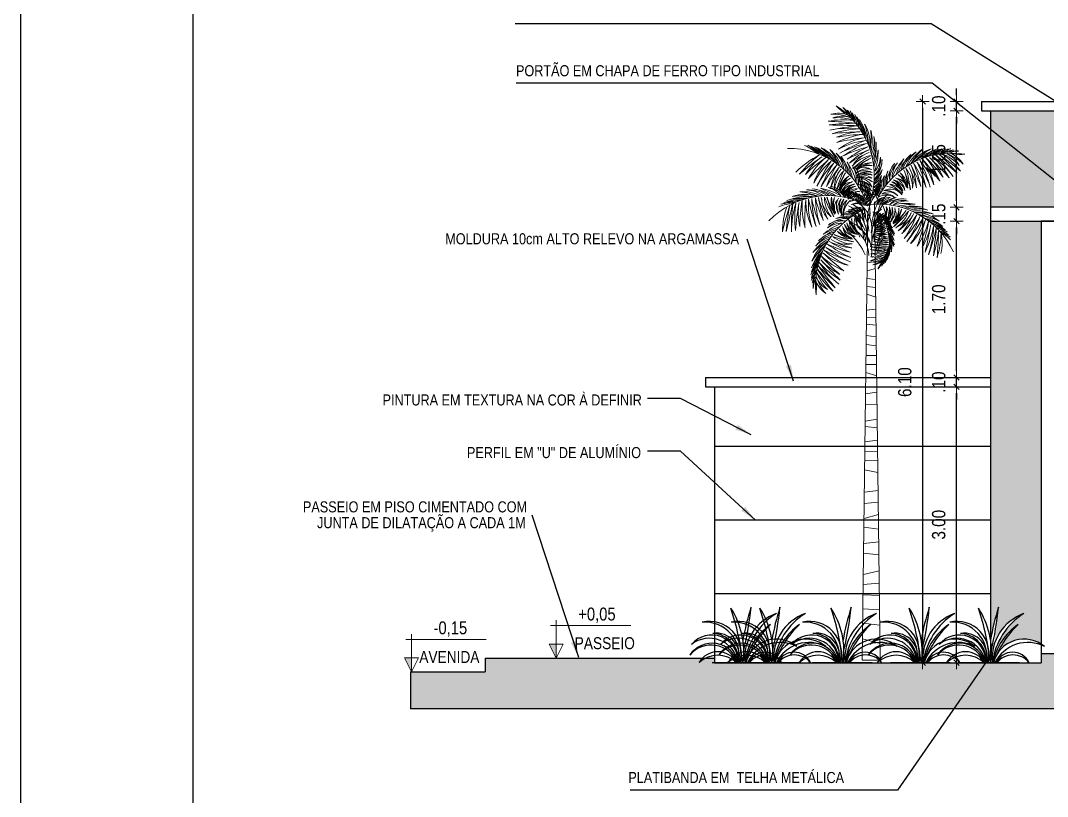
# Model space of a CAD drawing. Header units: millimetres. Extents: x 1170 to 1315, y 90 to 135.
# Drawn here: x 1170.2 to 1181.36, y 118.17 to 126.61 of the extents above; entities that cross this region are included whole.
import ezdxf
from ezdxf.enums import TextEntityAlignment as Align

# ---------------------------------------------------------------- set-up
doc = ezdxf.new("R2010")
doc.units = ezdxf.units.MM
doc.header["$LTSCALE"] = 20
doc.header["$MEASUREMENT"] = 0
doc.layers.get('0').update_dxf_attribs({"linetype": 'CONTINUOUS'})
doc.layers.get('DEFPOINTS').update_dxf_attribs({"linetype": 'CONTINUOUS'})
for name, color, linetype, lineweight in [('AMBIENTACIÓN', 3, 'CONTINUOUS', 0), ('E-Cta-W', 7, 'CONTINUOUS', 20), ('E-Pen-C', 4, 'CONTINUOUS', 15), ('E-Pen-G', 3, 'CONTINUOUS', 30), ('E-Txt-W', 7, 'CONTINUOUS', 20)]:
    doc.layers.add(name, color=color, linetype=linetype, lineweight=lineweight)
for name, color, linetype in [('COTA', 7, 'CONTINUOUS'), ('COTAS', 3, 'CONTINUOUS'), ('E-txt-g', 3, 'CONTINUOUS'), ('PLANTAS', 136, 'CONTINUOUS')]:
    doc.layers.add(name, color=color, linetype=linetype)
doc.styles.add('F2', font='ARIALN.TTF')
doc.styles.add('REG60', font='romans.shx', dxfattribs={"width": 0.8, "height": 0.15})
doc.styles.add('REG80', font='romans.shx', dxfattribs={"width": 0.8, "height": 0.2})
doc.dimstyles.new('DIMENSION-1', dxfattribs={"dimtxt": 0.145, "dimasz": 0.07, "dimexe": 1, "dimexo": 0, "dimgap": 0.12, "dimtad": 1, "dimzin": 7, "dimdsep": 46, "dimtxsty": 'F2', "dimblk1": 'TRACO', "dimblk2": 'TRACO', "dimsah": 1, "dimcen": 1, "dimse1": 1, "dimse2": 1, "dimclrd": 4, "dimclre": 256, "dimclrt": 4, "dimadec": 8, "dimazin": 0, "dimtfac": 1, "dimtix": 1, "dimtmove": 2, "dimatfit": 3, "dimldrblk": 'TRACO', "dimfxl": 1, "dimtolj": 1, "dimtzin": 0, "dimarcsym": 0})
doc.dimstyles.get("Standard").update_dxf_attribs({"dimtxt": 0.18, "dimasz": 0.18, "dimexe": 0.18, "dimexo": 0.0625, "dimgap": 0.09, "dimtad": 0, "dimtih": 1, "dimtoh": 1, "dimdec": 4, "dimzin": 0, "dimdsep": 46, "dimtxsty": 'Standard', "dimcen": 0.09, "dimadec": 0, "dimazin": 0, "dimtfac": 1, "dimtdec": 4, "dimtofl": 0, "dimtmove": 0, "dimatfit": 3, "dimfxl": 1, "dimtolj": 1, "dimtzin": 0, "dimarcsym": 0})

# ---------------------------------------------------------------- blocks, each defined once
blk = doc.blocks.new('PLANT3L')
at = {"layer": 'PLANTAS', "color": 8}
blk.add_line((0.335, 0.002), (-0.314, 0.002), dxfattribs=at)
for centre, radius, start, end in [((-0.844, 0.119), 0.873, 352.2755, 33.0522), ((-2.789, -0.304), 2.824, 6.2078, 18.5584), ((2.421, -0.155), 2.435, 161.8415, 170.5179), ((-3.676, 1), 3.804, 346.8713, 354.0253), ((-0.344, 0.108), 0.343, 341.8974, 103.3195), ((0.555, 0.048), 0.518, 109.7641, 185.1275), ((0.767, -0.085), 0.731, 121.6539, 173.2153), ((-0.394, 0.068), 0.375, 349.8247, 94.1396), ((0.696, -0.129), 0.663, 124.5088, 168.6962), ((1.031, -0.33), 1.033, 133.5399, 161.2512), ((-0.32, 0.016), 0.287, 357.1633, 139.9251), ((-0.346, -0.052), 0.319, 9.7129, 127.5025), ((-0.323, 0.026), 0.295, 356.0104, 87.1327), ((-0.267, 0.076), 0.247, 342.7807, 98.9544), ((0.384, -0.085), 0.344, 49.7127, 165.4673), ((-0.315, -0.081), 0.294, 16.3782, 145.4428), ((-0.326, -0.111), 0.304, 21.6985, 139.7769), ((-0.253, -0.114), 0.235, 29.3177, 150.4844), ((2.421, -0.155), 2.435, 173.4597, 176.3258), ((0.425, -0.178), 0.4, 62.9698, 153.252), ((0.261, -0.08), 0.196, 25.7178, 155.4156), ((-0.254, -0.215), 0.298, 46.662, 133.1395), ((-3.676, 1), 3.804, 344.7781, 345.723), ((0.264, -0.138), 0.224, 39.4292, 141.7202)]:
    blk.add_arc(centre, radius, start, end, dxfattribs=at)
blk = doc.blocks.new('Ind-Nivel-CT2')
at = {"color": 4}
for p, q in [((-0.088, 0.505), (1.16, 0.505)), ((0, 0.587), (0, 0)), ((-0.109, 0.218), (0, 0)), ((-0.109, 0.218), (0.109, 0.218)), ((0, 0), (0.109, 0.218))]:
    blk.add_line(p, q, dxfattribs=at)
blk.add_solid([(-0.109, 0.218), (0, 0.218), (0, 0)], dxfattribs=at)
at = {"color": 4, "style": 'F2'}
blk.add_attdef('NIVEL1', (0.162, 0.601), '', height=0.2, dxfattribs=at)
blk = doc.blocks.new('TXT-AMB75')
at = {"layer": 'E-txt-g', "style": 'REG80', "width": 0.8, "flags": 8}
blk.add_attdef('TXT', text='', height=0.2, dxfattribs=at).set_placement((0.005, 0.296), align=Align.CENTER)
at = {"layer": 'E-Txt-W', "style": 'REG60', "width": 0.8, "flags": 8}
blk.add_attdef('TXT', text='', height=0.15, dxfattribs=at).set_placement((0.005, 0.027), align=Align.CENTER)
blk = doc.blocks.new('TRACO')
at = {"layer": 'E-Pen-C'}
for p, q in [((-1, 0), (1, 0)), ((0, 1), (0, -1))]:
    blk.add_line(p, q, dxfattribs=at)
at = {"layer": 'E-Pen-G'}
blk.add_line((-0.42, -0.42), (0.42, 0.42), dxfattribs=at)
blk = doc.blocks.new('*D448')
at = {"layer": 'COTA', "color": 4, "linetype": 'Continuous', "lineweight": -2}
blk.add_line((1180.372, 119.696), (1180.372, 122.556), dxfattribs=at)
at = {"layer": 'DEFPOINTS', "color": 0, "linetype": 'Continuous'}
for p in [(1180.372, 122.626), (1180.742, 122.626), (1181.292, 119.626)]:
    blk.add_point(p, dxfattribs=at)
at = {"layer": 'COTA', "color": 4, "linetype": 'Continuous', "lineweight": -2, "xscale": 0.07, "yscale": 0.07, "zscale": 0.07}
for p, rotation in [((1180.372, 122.626), 90), ((1180.372, 119.626), 270)]:
    blk.add_blockref('TRACO', p, dxfattribs=dict(at, rotation=rotation))
at = {"layer": 'COTA', "color": 4, "linetype": 'Continuous', "insert": (1180.178, 121.126), "char_height": 0.145, "attachment_point": 5, "rotation": 90, "style": 'F2'}
blk.add_mtext('\\A1;3.00', dxfattribs=at)
blk = doc.blocks.new('*D449')
at = {"layer": 'COTA', "color": 4, "linetype": 'Continuous', "lineweight": -2}
for p, q in [((1180.372, 122.796), (1180.372, 122.866)), ((1180.372, 122.626), (1180.372, 122.726)), ((1180.372, 122.556), (1180.372, 122.486))]:
    blk.add_line(p, q, dxfattribs=at)
at = {"layer": 'DEFPOINTS', "color": 0, "linetype": 'Continuous'}
for p in [(1180.372, 122.726), (1180.742, 122.726), (1180.742, 122.626)]:
    blk.add_point(p, dxfattribs=at)
at = {"layer": 'COTA', "color": 4, "linetype": 'Continuous', "lineweight": -2, "xscale": 0.07, "yscale": 0.07, "zscale": 0.07}
for p, rotation in [((1180.372, 122.726), 270), ((1180.372, 122.626), 90)]:
    blk.add_blockref('TRACO', p, dxfattribs=dict(at, rotation=rotation))
at = {"layer": 'COTA', "color": 4, "linetype": 'Continuous', "insert": (1180.178, 122.676), "char_height": 0.145, "attachment_point": 5, "rotation": 90, "style": 'F2'}
blk.add_mtext('\\A1;.10', dxfattribs=at)
blk = doc.blocks.new('*D450')
at = {"layer": 'COTA', "color": 4, "linetype": 'Continuous', "lineweight": -2}
blk.add_line((1180.372, 122.796), (1180.372, 124.356), dxfattribs=at)
at = {"layer": 'DEFPOINTS', "color": 0, "linetype": 'Continuous'}
for p in [(1180.372, 124.426), (1180.742, 124.426), (1180.742, 122.726)]:
    blk.add_point(p, dxfattribs=at)
at = {"layer": 'COTA', "color": 4, "linetype": 'Continuous', "lineweight": -2, "xscale": 0.07, "yscale": 0.07, "zscale": 0.07}
for p, rotation in [((1180.372, 124.426), 90), ((1180.372, 122.726), 270)]:
    blk.add_blockref('TRACO', p, dxfattribs=dict(at, rotation=rotation))
at = {"layer": 'COTA', "color": 4, "linetype": 'Continuous', "insert": (1180.178, 123.576), "char_height": 0.145, "attachment_point": 5, "rotation": 90, "style": 'F2'}
blk.add_mtext('\\A1;1.70', dxfattribs=at)
blk = doc.blocks.new('*D451')
at = {"layer": 'COTA', "color": 4, "linetype": 'Continuous', "lineweight": -2}
for p, q in [((1180.372, 124.646), (1180.372, 124.716)), ((1180.372, 124.426), (1180.372, 124.576)), ((1180.372, 124.356), (1180.372, 124.286))]:
    blk.add_line(p, q, dxfattribs=at)
at = {"layer": 'DEFPOINTS', "color": 0, "linetype": 'Continuous'}
for p in [(1180.372, 124.576), (1180.742, 124.576), (1180.742, 124.426)]:
    blk.add_point(p, dxfattribs=at)
at = {"layer": 'COTA', "color": 4, "linetype": 'Continuous', "lineweight": -2, "xscale": 0.07, "yscale": 0.07, "zscale": 0.07}
for p, rotation in [((1180.372, 124.576), 270), ((1180.372, 124.426), 90)]:
    blk.add_blockref('TRACO', p, dxfattribs=dict(at, rotation=rotation))
at = {"layer": 'COTA', "color": 4, "linetype": 'Continuous', "insert": (1180.178, 124.501), "char_height": 0.145, "attachment_point": 5, "rotation": 90, "style": 'F2'}
blk.add_mtext('\\A1;.15', dxfattribs=at)
blk = doc.blocks.new('*D452')
at = {"layer": 'COTA', "color": 4, "linetype": 'Continuous', "lineweight": -2}
blk.add_line((1180.003, 125.656), (1180.003, 119.696), dxfattribs=at)
at = {"layer": 'DEFPOINTS', "color": 0, "linetype": 'Continuous'}
for p in [(1180.742, 125.726), (1180.003, 119.626), (1180.642, 119.626)]:
    blk.add_point(p, dxfattribs=at)
at = {"layer": 'COTA', "color": 4, "linetype": 'Continuous', "lineweight": -2, "xscale": 0.07, "yscale": 0.07, "zscale": 0.07}
for p, rotation in [((1180.003, 125.726), 90), ((1180.003, 119.626), 270)]:
    blk.add_blockref('TRACO', p, dxfattribs=dict(at, rotation=rotation))
at = {"layer": 'COTA', "color": 4, "linetype": 'Continuous', "insert": (1179.809, 122.676), "char_height": 0.145, "attachment_point": 5, "rotation": 90, "style": 'F2'}
blk.add_mtext('\\A1;6.10', dxfattribs=at)
blk = doc.blocks.new('A$C43176C9C')
at = {"layer": 'AMBIENTACIÓN', "color": 8, "lineweight": 13}
for p, q in [((1.37, 5.349), (1.437, 0)), ((1.291, 5.234), (1.227, 0)), ((1.282, 4.543), (1.38, 4.57)), ((1.379, 4.654), (1.283, 4.637)), ((1.382, 4.443), (1.281, 4.454)), ((1.28, 4.361), (1.383, 4.348)), ((1.384, 4.236), (1.279, 4.273)), ((1.277, 4.086), (1.386, 4.097)), ((1.387, 3.998), (1.276, 3.997)), ((1.275, 3.922), (1.388, 3.909)), ((1.39, 3.775), (1.273, 3.789)), ((1.272, 3.684), (1.391, 3.668)), ((1.393, 3.555), (1.27, 3.556)), ((1.396, 3.318), (1.268, 3.359)), ((1.269, 3.45), (1.394, 3.449)), ((1.265, 3.107), (1.398, 3.129)), ((1.4, 2.979), (1.263, 2.984)), ((1.261, 2.789), (1.402, 2.811)), ((1.403, 2.712), (1.26, 2.728)), ((1.258, 2.55), (1.405, 2.569)), ((1.407, 2.433), (1.256, 2.436)), ((1.255, 2.335), (1.408, 2.328)), ((1.41, 2.189), (1.254, 2.222)), ((1.251, 1.962), (1.412, 1.981)), ((1.414, 1.845), (1.249, 1.827)), ((1.247, 1.654), (1.416, 1.701)), ((1.418, 1.531), (1.246, 1.552)), ((1.243, 1.363), (1.42, 1.38)), ((1.421, 1.228), (1.242, 1.251)), ((1.239, 0.999), (1.424, 1.042)), ((1.425, 0.9), (1.237, 0.883)), ((1.236, 0.764), (1.427, 0.754)), ((1.429, 0.589), (1.234, 0.599)), ((1.232, 0.433), (1.432, 0.408)), ((1.434, 0.194), (1.23, 0.251)), ((1.437, 0), (1.227, 0))]:
    blk.add_line(p, q, dxfattribs=at)
for centre, radius, start, end in [((1.464, 6.993), 0.754, 223.8926, 234.6187), ((0.401, 5.657), 0.965, 344.3485, 57.401), ((0.946, 6.063), 0.32, 68.7509, 105.5975), ((0.889, 5.875), 0.497, 67.1452, 93.3589), ((0.8, 6.245), 0.286, 23.828, 45.4644), ((0.784, 6.174), 0.35, 29.1721, 51.7193), ((0.726, 6.16), 0.418, 19.9016, 38.3634), ((-2.614, 4.632), 4.08, 24.8204, 25.9784), ((0.501, 6.108), 0.658, 15.4287, 27.1786), ((0.588, 6.197), 0.542, 11.186, 23.0058), ((0.915, 6.269), 0.225, 2.2928, 31.8949), ((0.689, 6.108), 0.502, 13.5197, 33.8227), ((0.02, 5.781), 1.264, 17.3406, 27.6914), ((0.465, 6.051), 0.745, 12.2291, 25.2203), ((1.002, 5.309), 0.996, 83.0427, 100.1207), ((0.604, 0.772), 5.522, 84.3322, 87.68), ((1.199, 3.258), 3.009, 90.9532, 96.8313), ((4.147, 134.671), 128.468, 268.52536, 268.67284), ((1.421, 3.53), 2.717, 95.243, 102.1859), ((0.988, 6.066), 0.282, 70.6485, 112.1656), ((0.94, 5.813), 0.518, 69.2803, 96.4176), ((-0.181, 5.727), 1.477, 16.3038, 24.4974), ((0.613, 5.985), 0.654, 10.6962, 32.8294), ((0.59, 5.936), 0.711, 6.3274, 31.7493), ((0.662, 6.023), 0.606, 6.2159, 28.2898), ((0.873, 6.029), 0.444, 352.5913, 30.8619), ((0.478, 5.979), 0.824, 1.6525, 19.6885), ((1.071, 4.996), 1.211, 84.481, 100.6231), ((1.27, 4.877), 1.327, 93.5669, 107.3804), ((1.275, 2.714), 3.453, 91.2238, 96.6727), ((1.238, 5.393), 0.774, 92.751, 113.6786), ((1.303, 4.099), 2.038, 91.9192, 100.6105), ((1.35, 5.22), 0.922, 97.1648, 117.041), ((1.201, 6.166), 0, 359.8956, 2.552), ((0.345, 6.111), 0.984, 351.1837, 4.1926), ((0.815, 6.05), 0.528, 346.294, 14.6233), ((0.362, 5.542), 0.502, 47.1919, 67.4949), ((0.207, 5.37), 0.745, 45.9013, 58.8925), ((-0.014, 4.899), 1.264, 51.0128, 61.3636), ((-0.151, 4.742), 1.477, 49.976, 58.1696), ((0.367, 5.397), 0.654, 44.3684, 66.5016), ((0.386, 5.456), 0.606, 39.8881, 61.962), ((0.375, 5.344), 0.711, 39.9995, 65.4215), ((1.64, 2.839), 3.281, 96.854, 102.4906), ((1.372, 5.419), 0.688, 100.3283, 127.8313), ((1.354, 5.256), 0.813, 96.4669, 119.7402), ((1.963, 4.295), 1.903, 111.618, 121.6617), ((1.526, 4.863), 1.193, 102.1121, 118.0902), ((1.988, 4.392), 1.788, 113.9081, 123.6257), ((1.248, 6.096), 0, 2.552, 11.1559), ((0.996, 6.053), 0.37, 335.9886, 8.6762), ((0.986, 6.012), 0.388, 337.2295, 14.5391), ((0.968, 6.018), 0.422, 334.5988, 3.8721), ((0.659, 6.006), 0.731, 342.6945, 3.1158), ((0.372, 5.007), 0.965, 18.0207, 91.0732), ((1.297, 4.828), 1.211, 118.1532, 134.2953), ((1.528, 4.839), 1.327, 127.2391, 141.0526), ((2.731, 3.042), 3.453, 124.896, 130.3449), ((1.215, 5.252), 0.774, 126.4232, 147.3508), ((0.257, 5.317), 0.824, 35.3247, 53.3607), ((0.558, 5.578), 0.444, 26.2635, 64.5341), ((0.756, 5.874), 0, 33.5678, 36.2242), ((0.073, 5.354), 0.984, 24.8559, 37.8648), ((0.499, 5.563), 0.528, 19.9662, 48.2955), ((0.648, 5.667), 0.37, 9.6608, 42.3484), ((0.663, 5.626), 0.388, 10.9017, 48.2113), ((0.644, 5.621), 0.422, 8.271, 37.5443), ((0.393, 5.44), 0.731, 16.3667, 36.788), ((1.599, 4.708), 1.318, 103.4202, 117.1508), ((1.845, 4.779), 1.331, 114.5001, 126.6208), ((2.272, 3.334), 2.794, 110.2895, 115.9013), ((1.593, 5.288), 0.727, 113.5344, 135.19), ((1.59, 5.112), 0.858, 109.1622, 126.6877), ((1.405, 5.599), 0.338, 106.5837, 150.4047), ((1.383, 5.537), 0.356, 99.9272, 139.9604), ((1.942, 4.826), 1.229, 120.2854, 132.1285), ((0.043, 6.202), 1.392, 341.2746, 349.742), ((0.663, 5.945), 0.749, 341.3674, 0.733), ((2.267, 4.952), 0.965, 80.6565, 153.709), ((2.308, 5.384), 0.731, 134.9417, 155.363), ((2.086, 5.599), 0.422, 134.1854, 163.4587), ((2.068, 5.607), 0.388, 123.5184, 160.828), ((2.089, 5.645), 0.37, 129.3813, 162.0689), ((2.221, 5.521), 0.528, 123.4342, 151.7635), ((2.612, 5.252), 0.984, 133.8649, 146.8738), ((2.164, 5.544), 0.444, 107.1956, 145.4662), ((2.425, 5.243), 0.824, 118.369, 136.405), ((2.312, 5.286), 0.711, 106.3082, 131.7301), ((2.317, 5.399), 0.606, 109.7677, 131.8416), ((2.328, 5.337), 0.654, 105.2281, 127.3613), ((2.746, 4.615), 1.477, 113.5601, 121.7537), ((2.633, 4.79), 1.264, 110.3661, 120.7169), ((1.099, 4.953), 1.327, 30.6771, 44.4906), ((1.326, 4.908), 1.211, 37.4344, 53.5765), ((2.482, 5.288), 0.745, 112.8372, 125.8284), ((2.354, 5.48), 0.502, 104.2348, 124.5378), ((0.086, 4.052), 2.717, 35.8716, 42.8145), ((85.711, 103.419), 128.468, 229.38465, 229.53214), ((0.07, 3.702), 3.009, 41.2262, 47.1043), ((-1.149, 1.454), 5.522, 50.3775, 53.7253), ((2.293, 5.751), 0.225, 106.1626, 135.7647), ((2.494, 5.354), 0.658, 110.8789, 122.6288), ((1.97, 5.428), 0.518, 41.6399, 68.7772), ((1.586, 5.095), 0.996, 37.9368, 55.0148), ((2.489, 5.479), 0.542, 115.0517, 126.8715), ((2.361, 5.543), 0.418, 99.6941, 118.1559), ((2.05, 5.44), 0.497, 44.6986, 70.9123), ((2.104, 5.649), 0.282, 25.8919, 67.409), ((3.824, 2.175), 4.08, 112.0791, 113.2371), ((2.328, 5.593), 0.35, 86.3382, 108.8854), ((2.363, 5.656), 0.286, 92.5931, 114.2295), ((2.133, 5.618), 0.32, 32.46, 69.3066), ((2.369, 6.656), 0.754, 263.4387, 274.1649), ((1.987, 4.21), 2.038, 125.5914, 134.2827), ((1.404, 5.169), 0.922, 130.837, 150.7132), ((2.966, 3.348), 3.281, 130.5262, 136.1628), ((1.312, 5.347), 0.688, 134.0005, 161.5035), ((1.387, 5.201), 0.813, 130.1391, 153.4124), ((2.427, 4.74), 1.903, 145.2902, 155.3339), ((1.749, 4.969), 1.193, 135.7843, 151.7624), ((2.395, 4.833), 1.788, 147.5802, 157.2979), ((1.896, 4.881), 1.318, 137.0924, 150.823), ((2.061, 5.077), 1.331, 148.1723, 160.293), ((3.217, 4.111), 2.794, 143.9617, 149.5734), ((0.834, 5.842), 0, 36.2242, 44.8281), ((1.569, 5.36), 0.727, 147.2066, 168.8622), ((-0.228, 5.262), 1.392, 14.9468, 23.4142), ((0.431, 5.392), 0.749, 15.0396, 34.4052), ((2.06, 4.357), 1.671, 116.0076, 124.339), ((0.876, 5.617), 0.281, 353.6993, 30.1436), ((0.91, 5.585), 0.27, 351.8217, 39.6292), ((1.65, 5.233), 0.705, 117.2879, 135.0662), ((1.339, 5.535), 0.271, 90.6615, 133.7885), ((1.458, 5.268), 0.551, 102.8479, 123.5028), ((1.296, 5.547), 0.23, 78.6749, 128.0277), ((1.318, 5.519), 0.254, 84.9198, 126.3885), ((1.247, 5.625), 0.127, 55.7534, 128.9139), ((1.093, 5.849), 0.364, 318.2223, 358.8377), ((1.169, 5.84), 0.27, 318.1496, 5.957), ((1.249, 5.829), 0.208, 305.6784, 3.4079), ((1.158, 5.886), 0.281, 320.0272, 356.4714), ((1.88, 5.557), 0.364, 139.2198, 179.8352), ((1.751, 5.647), 0.208, 134.6496, 192.3791), ((1.818, 5.602), 0.27, 132.1005, 179.9079), ((2.264, 5.341), 0.749, 137.3245, 156.6901), ((1.856, 5.628), 0.281, 141.5861, 178.0303), ((2.897, 5.118), 1.392, 148.3155, 156.7829), ((1.018, 5.342), 0.858, 11.3697, 28.8953), ((1.481, 5.58), 0.338, 347.6528, 31.4738), ((1.133, 5.474), 0.727, 2.8675, 24.5231), ((-0.677, 4.475), 2.794, 22.1562, 27.768), ((0.741, 5.047), 1.318, 20.9067, 34.6373), ((0.605, 5.264), 1.331, 11.4367, 23.5574), ((0.899, 5.113), 1.193, 19.9673, 35.9454), ((0.24, 5.072), 1.788, 14.4318, 24.1494), ((0.195, 4.983), 1.903, 16.3958, 26.4395), ((1.29, 5.291), 0.813, 18.3173, 41.5906), ((1.93, 5.845), 0, 126.9016, 135.5055), ((-0.539, 3.684), 3.281, 35.5669, 41.2035), ((1.386, 5.424), 0.688, 10.2262, 37.7292), ((0.554, 4.396), 2.038, 37.447, 46.1383), ((1.269, 5.261), 0.922, 21.0165, 40.8927), ((2.012, 5.866), 0, 135.5055, 138.1619), ((1.467, 5.316), 0.774, 24.3789, 45.3065), ((-0.351, 3.347), 3.453, 41.3848, 46.8337), ((1.663, 5.213), 0.858, 142.8344, 160.3599), ((1.24, 5.515), 0.338, 140.2559, 184.0769), ((1.256, 5.451), 0.356, 133.5994, 173.6326), ((2.115, 5.169), 1.229, 153.9576, 165.8007), ((2.473, 4.845), 1.671, 149.6798, 158.0111), ((1.647, 5.346), 0.705, 150.9601, 168.7384), ((1.22, 5.425), 0.271, 124.3337, 167.4607), ((1.468, 5.27), 0.551, 136.5201, 157.1749), ((0.983, 5.62), 0.208, 339.3506, 37.0801), ((0.842, 5.55), 0.364, 351.8945, 32.5099), ((1.198, 5.395), 0.238, 51.7338, 101.4235), ((1.212, 5.154), 0.486, 74.9889, 96.7404), ((1.171, 5.329), 0.308, 56.7208, 92.9462), ((1.285, 5.533), 0.2, 74.2707, 129.7939), ((1.254, 5.519), 0.193, 63.106, 120.0592), ((1.264, 5.382), 0.289, 74.6178, 111.7765), ((1.224, 5.475), 0.188, 52.499, 110.9501), ((1.288, 5.473), 0.225, 76.3423, 120.4781), ((1.251, 5.502), 0.182, 60.4432, 115.0649), ((0.721, 5.581), 0.499, 348.856, 8.066), ((0.868, 5.541), 0.364, 347.3928, 17.5787), ((1.283, 5.672), 0.168, 295.963, 354.9153), ((1.2, 5.77), 0.275, 305.5216, 335.6142), ((1.11, 5.826), 0.364, 313.7206, 343.9065), ((1.01, 5.941), 0.499, 315.1838, 334.3938), ((1.621, 5.552), 0.168, 143.1422, 202.0945), ((1.748, 5.571), 0.275, 162.4433, 192.5359), ((1.853, 5.552), 0.364, 154.151, 184.3369), ((2.004, 5.57), 0.499, 163.6637, 182.8737), ((1.492, 5.463), 0.254, 11.6689, 53.1377), ((1.528, 5.468), 0.23, 10.0298, 59.3826), ((1.22, 5.37), 0.551, 14.5547, 35.2096), ((1.487, 5.488), 0.271, 4.269, 47.396), ((1.054, 5.472), 0.705, 2.9913, 20.7696), ((0.164, 5.094), 1.671, 13.7185, 22.0499), ((1.456, 5.519), 0.356, 358.0971, 38.1303), ((0.565, 5.364), 1.229, 5.929, 17.7721), ((1.847, 5.586), 0.201, 31.9466, 53.583), ((1.843, 5.535), 0.246, 37.2907, 59.8379), ((-0.372, 4.123), 2.872, 32.939, 34.097), ((1.804, 5.52), 0.294, 28.0202, 46.482), ((1.704, 5.532), 0.381, 19.3046, 31.1244), ((1.652, 5.461), 0.464, 23.5473, 35.2972), ((1.925, 5.614), 0.158, 10.4114, 40.0135), ((1.784, 5.48), 0.353, 21.6383, 41.9413), ((1.633, 5.418), 0.524, 20.3478, 33.3389), ((0.802, 5.246), 0.27, 36.8322, 84.6396), ((0.756, 5.244), 0.281, 38.7098, 75.1541), ((0.779, 5.173), 0.364, 36.905, 77.5203), ((0.829, 5.322), 0.208, 24.3611, 82.0905), ((1.178, 5.411), 0.23, 112.3471, 161.6999), ((1.212, 5.401), 0.254, 118.5919, 160.0607), ((1.094, 5.449), 0.127, 89.4256, 162.5861), ((1.176, 5.394), 0.2, 107.9429, 163.4661), ((1.158, 5.365), 0.193, 96.7782, 153.7314), ((1.243, 5.256), 0.289, 108.29, 145.4487), ((1.212, 5.346), 0.225, 110.0145, 154.1503), ((1.165, 5.349), 0.182, 94.1154, 148.7371), ((1.173, 5.448), 0.183, 22.6348, 97.1749), ((1.197, 5.402), 0.186, 38.6313, 96.2798), ((1.19, 5.439), 0.148, 14.9157, 95.0612), ((1.117, 5.229), 0.291, 41.2118, 78.0738), ((1.078, 5.236), 0.296, 32.8796, 70.2967), ((1.191, 5.369), 0.178, 37.3077, 91.246), ((1.164, 5.368), 0.181, 17.2489, 82.4606), ((0.974, 5.544), 0.275, 339.1938, 9.2864), ((1.098, 5.508), 0.168, 329.6352, 28.5875), ((1.146, 5.502), 0.136, 318.6072, 15.4303), ((1.102, 5.478), 0.185, 329.0981, 18.8558), ((1.671, 5.279), 0.359, 133.4932, 192.0296), ((1.272, 5.644), 0.2, 291.4224, 330.6833), ((1.269, 5.645), 0.185, 295.4259, 345.1836), ((1.292, 5.661), 0.192, 287.1484, 323.3645), ((1.319, 5.64), 0.136, 284.935, 341.7581), ((1.531, 5.498), 0.14, 167.2279, 217.0427), ((1.505, 5.518), 0.111, 174.4606, 228.5576), ((1.61, 5.525), 0.2, 167.3742, 206.6351), ((1.606, 5.551), 0.192, 174.693, 210.9091), ((1.613, 5.524), 0.185, 152.8739, 202.6316), ((1.572, 5.553), 0.136, 156.2994, 213.1225), ((1.499, 5.29), 0.238, 36.634, 86.3237), ((1.475, 5.223), 0.308, 45.1113, 81.3367), ((1.533, 5.367), 0.188, 27.1073, 85.5585), ((1.327, 5.121), 0.486, 41.3171, 63.0686), ((1.441, 5.324), 0.289, 26.281, 63.4397), ((1.531, 5.405), 0.182, 22.9926, 77.6143), ((1.484, 5.408), 0.225, 17.5794, 61.7152), ((1.54, 5.42), 0.193, 17.9983, 74.9515), ((1.527, 5.451), 0.2, 8.2636, 63.7868), ((1.616, 5.494), 0.127, 9.1436, 82.3041), ((0.831, 4.456), 0.965, 63.0311, 136.0837), ((0.595, 4.697), 0.711, 85.01, 110.432), ((0.559, 4.992), 0.444, 71.274, 109.5446), ((0.53, 4.595), 0.824, 80.3351, 98.3711), ((0.527, 4.94), 0.528, 64.9766, 93.3059), ((0.375, 4.49), 0.984, 69.8664, 82.8752), ((0.559, 5.118), 0.37, 54.6712, 87.3588), ((0.598, 5.1), 0.388, 55.9122, 93.2218), ((0.589, 5.083), 0.422, 53.2815, 82.5547), ((0.539, 4.778), 0.731, 61.3771, 81.7985), ((1.976, 5.7), 1.331, 193.1828, 205.3035), ((1.997, 5.445), 1.318, 182.1028, 195.8334), ((1.427, 5.553), 0.727, 192.217, 213.8726), ((3.476, 5.835), 2.794, 188.9721, 194.5839), ((0.226, 4.212), 1.392, 59.9572, 68.4246), ((0.601, 4.77), 0.749, 60.05, 79.4157), ((1.085, 5.429), 0.338, 185.2663, 229.0873), ((1.599, 5.515), 0.858, 187.8448, 205.3704), ((1.142, 5.396), 0.356, 178.6099, 218.643), ((1.949, 5.804), 1.229, 198.968, 210.8112), ((2.431, 5.828), 1.671, 194.6902, 203.0216), ((1.493, 5.598), 0.705, 195.9706, 213.7488), ((1.135, 5.352), 0.271, 169.3441, 212.4711), ((1.42, 5.417), 0.551, 181.5305, 202.1854), ((1.114, 5.312), 0.23, 157.3576, 206.7103), ((1.146, 5.329), 0.254, 163.6024, 205.0712), ((0.672, 5.109), 0.499, 33.8664, 53.0765), ((0.804, 5.185), 0.364, 32.4032, 62.5891), ((1.158, 5.312), 0.188, 86.1712, 144.6223), ((1.326, 5.038), 0.486, 108.661, 130.4126), ((1.195, 5.161), 0.308, 90.3929, 126.6184), ((1.18, 5.23), 0.238, 85.406, 135.0957), ((1.131, 5.261), 0.183, 56.307, 130.8471), ((0.877, 5.262), 0.275, 24.2042, 54.2968), ((0.99, 5.324), 0.168, 14.6456, 73.5979), ((1.176, 5.236), 0.186, 72.3035, 129.952), ((1.149, 5.263), 0.148, 48.5879, 128.7334), ((1.028, 5.354), 0.136, 3.6176, 60.4407), ((1.014, 5.306), 0.185, 14.1086, 63.8663), ((1.002, 5.331), 0.192, 5.831, 42.0472), ((1.015, 5.308), 0.2, 10.105, 49.366), ((0.341, 6.026), 1.046, 323.0359, 323.042), ((1.103, 5.366), 0.111, 348.1825, 42.2795), ((1.094, 5.334), 0.14, 359.6974, 49.5123), ((1.169, 5.365), 0.0731, 333.8954, 40.5637), ((1.084, 5.292), 0.185, 6.4504, 40.8007), ((1.112, 5.504), 0.192, 320.8206, 357.0367), ((1.104, 5.479), 0.2, 325.0946, 4.3555), ((1.208, 5.457), 0.111, 303.1721, 357.2691), ((1.179, 5.441), 0.14, 314.687, 4.5018), ((1.254, 5.411), 0.0731, 288.8849, 355.5533), ((1.755, 5.148), 0.469, 139.6476, 187.3738), ((1.142, 5.418), 0.185, 321.44, 355.7902), ((1.27, 5.573), 0.185, 287.7678, 322.118), ((1.313, 5.571), 0.14, 281.0148, 330.8296), ((1.358, 5.504), 0.0731, 255.2127, 321.8811), ((1.346, 5.569), 0.111, 269.4999, 323.5969), ((1.518, 5.22), 0.185, 97.2711, 147.0288), ((1.564, 5.47), 0.185, 175.9395, 210.2897), ((1.452, 5.479), 0.0731, 176.1764, 242.8448), ((1.52, 5.27), 0.136, 100.6967, 157.5198), ((1.546, 5.23), 0.168, 87.5395, 146.4918), ((1.767, 5.176), 0.359, 133.4932, 192.0296), ((1.506, 5.247), 0.181, 55.5969, 120.8086), ((1.633, 5.135), 0.275, 106.8406, 136.9332), ((1.677, 5.038), 0.364, 98.5483, 128.7342), ((1.534, 5.317), 0.148, 42.9963, 123.1418), ((1.487, 5.266), 0.178, 46.8115, 100.7498), ((1.552, 5.313), 0.183, 40.8826, 115.4227), ((1.504, 5.294), 0.186, 41.7777, 99.4262), ((1.778, 4.924), 0.499, 108.0609, 127.271), ((0.445, 4.828), 0.502, 92.2024, 112.5054), ((0.635, 4.107), 1.264, 96.0232, 106.3741), ((0.457, 4.597), 0.745, 90.9118, 103.903), ((5.661, 3.697), 5.522, 163.0149, 166.3626), ((1.291, 4.978), 0.996, 161.7254, 178.8033), ((0.552, 4.729), 0.654, 89.3789, 111.5121), ((0.649, 3.899), 1.477, 94.9864, 103.1801), ((-124.939, 33.448), 128.468, 347.20801, 347.35549), ((3.34, 4.768), 3.009, 169.6359, 175.514), ((0.523, 4.784), 0.606, 84.8986, 106.9725), ((1.611, 4.984), 1.211, 163.1636, 179.3058), ((3.117, 5.04), 2.717, 173.9256, 180.8685), ((1.767, 5.156), 1.327, 172.2496, 186.0631), ((3.889, 4.736), 3.453, 169.9065, 175.3554), ((1.254, 5.226), 0.774, 171.4337, 192.3612), ((0.489, 5.341), 0, 78.5782, 81.2347), ((2.536, 5.035), 2.038, 170.6018, 179.2931), ((1.446, 5.301), 0.922, 175.8475, 195.7236), ((3.838, 5.118), 3.281, 175.5366, 181.1732), ((0.567, 5.374), 0, 81.2347, 89.8386), ((1.255, 5.362), 0.688, 179.011, 206.5139), ((1.411, 5.312), 0.813, 175.1495, 198.4229), ((2.473, 5.721), 1.903, 190.3007, 200.3444), ((1.831, 5.404), 1.193, 180.7948, 196.7729), ((2.384, 5.764), 1.788, 192.5907, 202.3084), ((1.029, 5.28), 0.127, 134.4361, 207.5965), ((1.126, 5.299), 0.2, 152.9533, 208.4766), ((1.133, 5.266), 0.193, 141.7886, 198.7418), ((1.185, 5.29), 0.225, 155.0249, 199.1608), ((1.15, 5.26), 0.182, 139.1258, 193.7476), ((1.27, 5.249), 0.289, 153.3005, 190.4592), ((1.171, 5.228), 0.188, 131.1816, 189.6328), ((1.483, 5.153), 0.486, 153.6715, 175.423), ((1.303, 5.147), 0.308, 135.4034, 171.6289), ((1.244, 5.186), 0.238, 130.4164, 180.1062), ((0.993, 5.102), 0.211, 355.6403, 70.2613), ((1.189, 5.205), 0.178, 70.9799, 124.9182), ((1.167, 5.189), 0.181, 50.9211, 116.1328), ((1.205, 5.048), 0.291, 74.884, 111.746), ((1.169, 5.032), 0.296, 66.5518, 103.9689), ((1.131, 5.138), 0.14, 50.5049, 100.3197), ((1.112, 5.165), 0.111, 38.99, 93.087), ((0.28, 5.95), 1.046, 323.0359, 323.042), ((0.931, 4.994), 0.373, 1.7676, 60.019), ((1.054, 5.178), 0.211, 355.6403, 70.2613), ((1.158, 5.103), 0.185, 57.2578, 91.6081), ((1.154, 5.215), 0.0731, 24.7028, 91.3711), ((1.001, 5.048), 0.337, 349.4478, 60.5894), ((0.961, 1.242), 4.08, 85.0422, 86.2001), ((1.416, 4.357), 0.965, 25.0537, 98.1063), ((2.229, 4.968), 0.901, 154.3283, 171.8415), ((1.85, 5.044), 0.469, 139.6476, 187.3738), ((1.261, 5.182), 0.238, 341.0312, 30.721), ((1.192, 5.164), 0.308, 349.5085, 25.734), ((1.697, 5.019), 0.364, 83.6171, 124.2324), ((1.024, 5.228), 0.486, 345.7144, 7.4659), ((1.344, 5.197), 0.188, 331.5046, 29.9558), ((1.257, 5.249), 0.289, 330.6782, 7.8369), ((1.374, 5.221), 0.182, 327.3898, 22.0116), ((1.35, 5.261), 0.225, 321.9766, 6.1125), ((1.392, 5.221), 0.193, 322.3956, 19.3488), ((1.409, 5.25), 0.2, 312.6608, 8.1841), ((1.698, 5.176), 0.208, 79.0469, 136.7763), ((1.699, 5.095), 0.27, 76.4978, 124.3052), ((1.4, 5.285), 0.254, 316.0662, 357.535), ((1.425, 5.259), 0.23, 314.4271, 3.7798), ((1.742, 5.078), 0.281, 85.9833, 122.4276), ((1.736, 4.58), 0.749, 81.7218, 101.0874), ((1.909, 3.931), 1.392, 92.7128, 101.1802), ((1.796, 4.567), 0.731, 79.3389, 99.7603), ((1.848, 4.872), 0.422, 78.5827, 107.8559), ((1.845, 4.891), 0.388, 67.9156, 105.2252), ((1.645, 4.379), 0.965, 113.8386, 186.8911), ((1.057, 4.792), 0.364, 87.7124, 128.3278), ((1.064, 4.819), 0.364, 83.2106, 113.3966), ((1.039, 4.669), 0.499, 84.6738, 103.8839), ((1.073, 5.05), 0.168, 65.4531, 124.4053), ((1.05, 4.924), 0.275, 75.0116, 105.1043), ((1.102, 5.057), 0.185, 64.916, 114.6737), ((1.074, 5.099), 0.136, 54.425, 111.2481), ((0.667, 4.733), 0.569, 20.8284, 49.9794), ((0.87, 4.918), 0.373, 1.7676, 60.019), ((1.101, 5.06), 0.2, 60.9124, 100.1734), ((1.075, 5.065), 0.192, 56.6384, 92.8546), ((0.727, 4.808), 0.569, 20.8284, 49.9794), ((1.341, 5.161), 0.238, 181.2238, 230.9136), ((0.94, 4.972), 0.337, 349.4478, 60.5894), ((0.937, 5.954), 0.754, 284.1143, 294.8405), ((1.316, 5.109), 0.183, 152.1249, 226.665), ((1.336, 5.156), 0.186, 168.1214, 225.7699), ((1.312, 5.127), 0.148, 144.4058, 224.5513), ((1.365, 5.172), 0.178, 166.7978, 220.736), ((1.384, 5.152), 0.181, 146.739, 211.9506), ((1.52, 5.204), 0.291, 170.7018, 207.5639), ((1.54, 5.169), 0.296, 162.3696, 199.7868), ((1.689, 5.02), 0.407, 155.1325, 200.8556), ((1.089, 5.21), 0.227, 355.2587, 13.911), ((2.103, 4.936), 0.765, 156.4993, 183.7744), ((1.353, 5.109), 0.119, 57.1553, 91.5055), ((1.574, 5.091), 0.213, 125.8759, 187.491), ((1.721, 4.956), 0.359, 133.4932, 192.0296), ((1.245, 5.26), 0.189, 308.9766, 346.3938), ((1.268, 5.273), 0.186, 301.1995, 338.0616), ((1.392, 5.169), 0.0468, 57.3923, 124.0606), ((1.325, 5.199), 0.116, 296.8128, 2.0244), ((1.342, 5.204), 0.114, 288.0274, 341.9656), ((1.356, 5.161), 0.0947, 284.2121, 4.3576), ((2.324, 4.865), 0.901, 154.3283, 171.8415), ((0.925, 4.863), 0.618, 355.8254, 34.9248), ((1.458, 5.107), 0.0899, 48.4437, 98.2585), ((1.478, 5.116), 0.0711, 55.6764, 109.7734), ((1.449, 5.055), 0.128, 48.59, 87.851), ((1.669, 4.987), 0.213, 125.8759, 187.491), ((1.447, 5.054), 0.119, 34.0897, 83.8474), ((1.465, 5.049), 0.123, 55.9088, 92.125), ((1.476, 5.067), 0.0872, 37.5153, 94.3384), ((1.495, 5.201), 0.127, 313.5409, 26.7013), ((1.17, 5.457), 0.551, 318.952, 339.6069), ((1.418, 5.303), 0.271, 308.6663, 351.7933), ((1.159, 5.652), 0.705, 307.3886, 325.1668), ((0.345, 6.173), 1.671, 318.1158, 326.4472), ((0.794, 5.994), 1.229, 310.3262, 322.1694), ((1.426, 5.347), 0.356, 302.4944, 342.5275), ((1.49, 5.36), 0.338, 292.0501, 335.8711), ((1.032, 5.608), 0.858, 315.767, 333.2926), ((1.207, 5.588), 0.727, 307.2648, 328.9204), ((-0.641, 6.517), 2.794, 326.5535, 332.1653), ((0.735, 5.905), 1.331, 315.8339, 327.9546), ((0.632, 5.67), 1.318, 325.304, 339.0346), ((0.37, 6.097), 1.788, 318.829, 328.5467), ((0.776, 5.577), 1.193, 324.3645, 340.3426), ((0.271, 6.085), 1.903, 320.793, 330.8367), ((1.887, 4.896), 0.37, 73.7786, 106.4662), ((1.144, 5.355), 0.813, 322.7145, 345.9879), ((1.86, 4.716), 0.528, 67.8315, 96.1608), ((1.859, 4.242), 0.984, 78.2622, 91.271), ((1.847, 4.777), 0.444, 51.5928, 89.8634), ((1.746, 4.391), 0.824, 62.7663, 80.8023), ((1.717, 4.509), 0.711, 50.7054, 76.1274), ((1.813, 4.568), 0.606, 54.1649, 76.2388), ((1.212, 4.356), 0.731, 112.1846, 132.6059), ((1.256, 4.399), 0.749, 110.8574, 130.2231), ((1.452, 3.756), 1.392, 110.7647, 119.232), ((1.015, 4.856), 0.27, 87.6396, 135.447), ((0.987, 4.818), 0.281, 89.5172, 125.9615), ((0.973, 4.925), 0.208, 75.1685, 132.8979), ((1.179, 5.14), 0.2, 203.7607, 259.284), ((1.132, 5.053), 0.127, 185.2435, 258.4039), ((1.223, 5.181), 0.225, 205.8323, 249.9682), ((1.209, 5.125), 0.193, 192.596, 249.5492), ((1.309, 5.22), 0.289, 204.1079, 241.2666), ((1.224, 5.134), 0.182, 189.9332, 244.555), ((1.517, 5.325), 0.486, 204.4789, 226.2304), ((1.262, 5.13), 0.188, 181.989, 240.4402), ((1.408, 5.182), 0.308, 186.2108, 222.4363), ((0.931, 4.712), 0.373, 1.7676, 60.019), ((1.054, 4.897), 0.211, 355.6403, 70.2613), ((1.001, 4.766), 0.337, 349.4478, 60.5894), ((0.341, 5.744), 1.046, 323.0359, 323.042), ((1.805, 4.825), 0.469, 139.6476, 187.3738), ((1.347, 5.153), 0.117, 282.0984, 356.6385), ((1.351, 5.19), 0.153, 277.8498, 327.5396), ((1.321, 5.224), 0.197, 286.3271, 322.5526), ((1.309, 5.338), 0.311, 282.533, 304.2845), ((1.352, 5.185), 0.119, 282.9935, 340.642), ((1.384, 5.147), 0.12, 268.3232, 326.7744), ((1.388, 5.212), 0.185, 267.4968, 304.6555), ((2.278, 4.645), 0.901, 154.3283, 171.8415), ((1.411, 5.126), 0.124, 259.2142, 316.1674), ((1.406, 5.136), 0.116, 264.2084, 318.8302), ((1.422, 5.161), 0.144, 258.7952, 302.9311), ((1.461, 5.04), 0.108, 24.3581, 83.3103), ((1.432, 4.963), 0.176, 43.6591, 73.7518), ((1.389, 4.91), 0.233, 35.3668, 65.5528), ((1.353, 4.82), 0.319, 44.8795, 64.0896), ((1.384, 4.893), 0.233, 20.4356, 61.051), ((1.428, 4.915), 0.173, 13.3163, 61.1238), ((1.474, 4.938), 0.133, 15.8655, 73.5949), ((1.431, 4.885), 0.18, 22.8019, 59.2462), ((1.144, 4.745), 0.48, 18.5403, 37.906), ((1.308, 5.351), 0.688, 314.6235, 342.1264), ((-1.215, 5.956), 3.281, 339.9642, 345.6008), ((1.108, 5.356), 0.922, 325.4138, 345.2899), ((-0.01, 5.456), 2.038, 341.8443, 350.5356), ((1.264, 5.222), 0.774, 328.7762, 349.7037), ((-1.387, 5.611), 3.453, 345.782, 351.2309), ((0.757, 5.322), 1.327, 335.0743, 348.8878), ((1.962, 5.14), 0, 71.2988, 79.9027), ((1.769, 4.525), 0.654, 49.6253, 71.7585), ((0.848, 5.109), 1.211, 341.8316, 357.9738), ((-0.558, 5.649), 2.717, 340.2689, 347.2118), ((1.409, 3.771), 1.477, 57.9573, 66.151), ((1.489, 3.963), 1.264, 54.7633, 65.1142), ((2.026, 5.084), 0, 79.9027, 82.5592), ((129.805, -8.869), 128.468, 173.78191, 173.92939), ((1.815, 4.37), 0.745, 57.2344, 70.2256), ((1.901, 4.584), 0.502, 48.632, 68.935), ((1.079, 4.449), 0.528, 115.7841, 144.1133), ((0.999, 4.605), 0.388, 106.7196, 144.0292), ((0.961, 4.587), 0.37, 105.4787, 138.1662), ((1.006, 4.588), 0.422, 104.0889, 133.3621), ((1.307, 6.097), 1.229, 249.7754, 261.6186), ((1.113, 5.214), 0.356, 229.4173, 269.4505), ((1.178, 5.614), 0.705, 246.778, 264.5562), ((1.593, 6.486), 1.671, 245.4976, 253.829), ((1.273, 5.443), 0.551, 232.338, 252.9928), ((1.143, 5.181), 0.271, 220.1515, 263.2786), ((1.168, 5.175), 0.254, 214.4098, 255.8786), ((1.161, 5.14), 0.23, 208.165, 257.5177), ((0.727, 4.527), 0.569, 20.8284, 49.9794), ((1.567, 5.338), 0.465, 244.0834, 265.739), ((1.528, 5.443), 0.549, 252.5856, 270.1111), ((1.653, 5.999), 1.07, 254.9344, 263.2657), ((1.68, 5.691), 0.787, 247.1448, 258.988), ((1.519, 5.11), 0.216, 228.8687, 272.6896), ((1.493, 5.143), 0.228, 239.3129, 279.3461), ((1.433, 5.124), 0.128, 249.4794, 305.0027), ((1.59, 5.383), 0.451, 244.2072, 261.9854), ((1.466, 5.135), 0.174, 245.4848, 288.6119), ((1.442, 5.118), 0.147, 251.2457, 300.5984), ((1.482, 5.321), 0.353, 255.7706, 276.4254), ((1.43, 5.061), 0.0813, 250.3595, 323.5199), ((1.45, 5.14), 0.163, 252.8848, 294.3536), ((1.623, 4.768), 0.213, 125.8759, 187.491), ((0.824, 4.458), 0.891, 29.5313, 37.9987), ((1.155, 4.707), 0.468, 17.5408, 36.5788), ((1.344, 4.765), 0.27, 17.8004, 44.6745), ((1.354, 4.772), 0.248, 16.5696, 42.0438), ((-0.857, 5.464), 3.009, 345.6234, 351.5016), ((-3.4, 5.2), 5.522, 354.7748, 358.1225), ((1.15, 5), 0.996, 342.3341, 359.4121), ((2.09, 4.787), 0.225, 50.5598, 80.162), ((1.876, 4.397), 0.658, 55.2762, 67.026), ((1.641, 4.871), 0.518, 346.0372, 13.1745), ((1.957, 4.614), 0.418, 44.0914, 62.5531), ((1.976, 4.472), 0.542, 59.4489, 71.2688), ((1.309, 4.348), 0.711, 135.8174, 161.2394), ((1.058, 4.507), 0.444, 122.0814, 160.352), ((1.348, 4.234), 0.824, 131.1426, 149.1785), ((1.33, 4.047), 0.984, 120.6738, 133.6826), ((1.543, 5.752), 1.193, 231.6022, 247.5803), ((1.613, 6.409), 1.788, 243.3981, 253.1158), ((1.616, 5.908), 1.318, 232.9102, 246.6409), ((1.405, 6.052), 1.331, 243.9902, 256.1109), ((2.248, 7.3), 2.794, 239.7795, 245.3913), ((1.172, 5.534), 0.727, 243.0244, 264.68), ((1.31, 5.643), 0.858, 238.6522, 256.1778), ((1.052, 5.191), 0.338, 236.0738, 279.8947), ((1.581, 6.016), 1.218, 257.6116, 266.529), ((1.437, 5.58), 0.763, 261.1831, 277.1612), ((1.461, 5.212), 0.44, 251.442, 269.4965), ((1.416, 5.306), 0.521, 259.5331, 278.3929), ((1.617, 5.963), 1.145, 255.6476, 265.3653), ((1.448, 5.69), 0.844, 262.1225, 275.8532), ((1.612, 5.699), 0.852, 252.6525, 264.7732), ((1.565, 6.662), 1.788, 263.3721, 268.9839), ((0.924, 4.949), 0.618, 321.8723, 346.9914), ((1.515, 4.811), 0, 16.7213, 19.3777), ((0.72, 4.794), 0.809, 351.5819, 1.2745), ((1.121, 4.796), 0.418, 346.4439, 3.0517), ((0.587, 4.784), 0.945, 354.7759, 1.79), ((1.369, 4.749), 0.237, 22.7477, 43.2847), ((1.258, 4.713), 0.338, 21.0383, 32.9793), ((1.099, 4.735), 0.455, 10.8484, 12.946), ((1.097, 4.821), 0.455, 347.524, 0.7646), ((1.159, 4.783), 0.388, 350.9835, 5.7377), ((0.987, 4.577), 0.63, 23.6742, 28.0896), ((1.289, 4.738), 0.284, 18.2715, 26.682), ((1.04, 4.685), 0.528, 15.0979, 17.6208), ((1.038, 4.771), 0.528, 359.5848, 6.758), ((1.287, 4.824), 0.284, 348.4114, 2.8846), ((0.986, 4.663), 0.63, 15.0807, 17.0991), ((1.257, 4.799), 0.338, 4.6501, 8.6302), ((1.792, 4.006), 1.264, 146.8306, 157.1815), ((1.258, 4.335), 0.654, 140.1863, 162.3195), ((1.962, 3.886), 1.477, 145.7938, 153.9875), ((1.197, 4.348), 0.606, 135.706, 157.7799), ((0.744, 4.673), 0, 129.3857, 132.0421), ((1.316, 5.193), 0.774, 222.2411, 243.1686), ((3.361, 6.926), 3.453, 220.7139, 226.1628), ((2.274, 6.066), 2.038, 221.4092, 230.1006), ((1.379, 5.389), 0.922, 226.6549, 246.531), ((0.767, 4.754), 0, 132.0421, 140.646), ((1.211, 5.28), 0.688, 229.8184, 257.3214), ((3.032, 7.128), 3.281, 226.3441, 231.9807), ((1.703, 6.451), 1.903, 241.1081, 251.1518), ((1.349, 5.369), 0.813, 225.9569, 249.2303), ((0.014, 7.943), 3.534, 291.5934, 294.9411), ((1.213, 5.287), 0.638, 279.1526, 296.2306), ((1.078, 6.828), 2.1, 276.7827, 279.7991), ((1.406, 5.327), 0.59, 262.2324, 269.5664), ((1.141, 5.995), 1.304, 278.6628, 279.6593), ((1.375, 5.199), 0.495, 265.5948, 267.4193), ((1.264, 4.92), 0.318, 285.9144, 312.1281), ((1.282, 4.969), 0.332, 282.8558, 309.9931), ((1.365, 4.826), 0.181, 267.1077, 308.6249), ((0.899, 6.567), 1.926, 284.1761, 288.3201), ((30.441, -72.201), 82.219, 110.60049, 110.69083), ((1.091, 6.45), 1.739, 281.1931, 284.0303), ((1.264, 4.717), 0.224, 327.554, 350.1012), ((1.189, 5.49), 0.775, 289.9566, 294.7924), ((1.284, 5.604), 0.849, 282.9887, 285.7064), ((1.226, 4.714), 0.268, 340.91, 359.3717), ((-1.114, 4.931), 2.611, 353.295, 354.4529), ((1.151, 4.662), 0.347, 356.2675, 8.0874), ((1.079, 4.697), 0.421, 352.0948, 3.8446), ((1.364, 4.688), 0.144, 347.3784, 16.9805), ((1.193, 4.737), 0.321, 345.4506, 5.7536), ((1.046, 4.725), 0.476, 354.053, 7.0442), ((1.3, 4.178), 0.745, 141.7192, 154.7104), ((1.114, 4.315), 0.502, 143.0098, 163.3128), ((0.846, 4.387), 0.225, 131.7829, 161.385), ((2.989, 6.521), 3.009, 220.4433, 226.3214), ((5.286, 7.642), 5.522, 213.8223, 217.17), ((2.638, 6.52), 2.717, 224.7331, 231.6759), ((-100.302, -74.775), 128.468, 38.01543, 38.16291), ((1.695, 5.546), 1.327, 223.057, 236.8705), ((1.729, 5.317), 1.211, 213.971, 230.1132), ((1.339, 4.819), 0.205, 273.6759, 310.5225), ((1.848, 4.366), 0.483, 144.6546, 155.3808), ((1.289, 4.678), 0.183, 333.8089, 355.4453), ((1.234, 4.169), 0.658, 144.9188, 156.6686), ((1.11, 4.18), 0.542, 140.676, 152.4959), ((1.05, 4.31), 0.418, 149.3917, 167.8534), ((4.353, 2.704), 4.08, 154.3105, 155.4684), ((1.003, 4.346), 0.35, 158.6622, 181.2094), ((0.937, 4.313), 0.286, 153.3181, 174.9545), ((0.985, 4.541), 0.32, 198.2409, 235.0875), ((0.956, 4.572), 0.282, 200.1385, 241.6557), ((1.167, 4.617), 0.497, 196.6353, 222.849), ((1.183, 4.696), 0.518, 198.7703, 225.9076), ((1.532, 5.065), 0.996, 212.5328, 229.6107), ((-0.062, 4.35), 0.754, 353.3826, 4.1088)]:
    blk.add_arc(centre, radius, start, end, dxfattribs=at)
blk = doc.blocks.new('*D739')
at = {"layer": 'COTA', "color": 4, "linetype": 'Continuous', "lineweight": -2}
blk.add_line((1180.372, 124.646), (1180.372, 125.556), dxfattribs=at)
at = {"layer": 'DEFPOINTS', "color": 0, "linetype": 'Continuous'}
for p in [(1180.372, 125.626), (1180.742, 125.626), (1180.742, 124.576)]:
    blk.add_point(p, dxfattribs=at)
at = {"layer": 'COTA', "color": 4, "linetype": 'Continuous', "lineweight": -2, "xscale": 0.07, "yscale": 0.07, "zscale": 0.07}
for p, rotation in [((1180.372, 125.626), 90), ((1180.372, 124.576), 270)]:
    blk.add_blockref('TRACO', p, dxfattribs=dict(at, rotation=rotation))
at = {"layer": 'COTA', "color": 4, "linetype": 'Continuous', "insert": (1180.178, 125.101), "char_height": 0.145, "attachment_point": 5, "rotation": 90, "style": 'F2'}
blk.add_mtext('\\A1;1.05', dxfattribs=at)
blk = doc.blocks.new('*D740')
at = {"layer": 'COTA', "color": 4, "linetype": 'Continuous', "lineweight": -2}
for p, q in [((1180.372, 125.796), (1180.372, 125.866)), ((1180.372, 125.626), (1180.372, 125.726)), ((1180.372, 125.556), (1180.372, 125.486))]:
    blk.add_line(p, q, dxfattribs=at)
at = {"layer": 'DEFPOINTS', "color": 0, "linetype": 'Continuous'}
for p in [(1180.372, 125.726), (1180.642, 125.726), (1180.742, 125.626)]:
    blk.add_point(p, dxfattribs=at)
at = {"layer": 'COTA', "color": 4, "linetype": 'Continuous', "lineweight": -2, "xscale": 0.07, "yscale": 0.07, "zscale": 0.07}
for p, rotation in [((1180.372, 125.726), 270), ((1180.372, 125.626), 90)]:
    blk.add_blockref('TRACO', p, dxfattribs=dict(at, rotation=rotation))
at = {"layer": 'COTA', "color": 4, "linetype": 'Continuous', "insert": (1180.178, 125.676), "char_height": 0.145, "attachment_point": 5, "rotation": 90, "style": 'F2'}
blk.add_mtext('\\A1;.10', dxfattribs=at)

msp = doc.modelspace()

# ---------------------------------------------------------------- hatches: boundary and pattern name
h = msp.add_hatch()
h.set_pattern_fill('DOTS,_O', color=8)
h.set_pattern_definition([(0, (0, 0), (0.03125, 0.0625), [0, -0.0625])])
h.paths.add_polyline_path([(1187.491, 125.626), (1180.742, 125.626), (1180.742, 124.576), (1187.491, 124.576)])
h.paths.add_polyline_path([(1181.292, 124.426), (1180.742, 124.426), (1180.742, 122.626), (1180.742, 119.88, -0.036956), (1180.828, 120.229, -0.029373), (1180.771, 119.786, -0.255309), (1181.098, 120.159, 0.226606), (1180.761, 119.626), (1180.766, 119.626, -0.195229), (1181.041, 120.042, 0.096651), (1180.812, 119.72, -0.420728), (1181.292, 119.828)])
h.paths.add_polyline_path([(1197.029, 125.626), (1190.844, 125.626), (1190.844, 124.576), (1193.392, 124.576), (1193.392, 124.426), (1190.844, 124.426), (1190.844, 119.726), (1197.029, 119.726), (1197.029, 122.626)])
h.paths.add_polyline_path([(1191.24, 122.529), (1191.24, 122.925), (1190.938, 122.925), (1190.938, 122.529)], flags=24)
at = {"layer": 'COTA', "linetype": 'Continuous'}
h = msp.add_hatch(dxfattribs=at)
h.set_pattern_fill('ANSI38', color=8, scale=0.4, style=0)
h.set_pattern_definition([(45, (0, 1.27896), (-0.035355339, 0.035355339), []), (135, (0, 1.27896), (-0.1060660172, 0.035355339), [0.125, -0.075])])
h.paths.add_polyline_path([(1198.97, 119.726), (1181.292, 119.726), (1181.292, 119.626), (1177.742, 119.626), (1177.742, 119.676), (1177.644, 119.676, 0.072882), (1177.573, 119.627, -0.06599), (1177.61, 119.676), (1175.248, 119.676), (1175.248, 119.526), (1174.435, 119.526), (1174.435, 119.126), (1198.97, 119.126)])

# ---------------------------------------------------------------- linework, layer by layer
at = {"color": 2}
msp.add_lwpolyline([(1170.198, 90.189), (1242.555, 90.189), (1242.555, 134.739), (1170.198, 134.739)], close=True, dxfattribs=at)
at = {"color": 1}
msp.add_lwpolyline([(1172.073, 133.989), (1241.805, 133.989), (1241.805, 90.939), (1172.073, 90.939)], close=True, dxfattribs=at)
at = {"layer": 'COTA', "color": 5, "linetype": 'Continuous'}
for p, q in [((1180.642, 125.726), (1180.642, 125.626)), ((1180.642, 125.726), (1197.129, 125.726)), ((1180.642, 125.626), (1197.129, 125.626)), ((1180.742, 125.626), (1180.742, 122.626)), ((1177.642, 122.726), (1180.742, 122.726)), ((1177.642, 122.726), (1177.642, 122.626)), ((1177.642, 122.626), (1177.742, 122.626)), ((1177.742, 122.626), (1177.742, 119.674)), ((1177.742, 122.626), (1180.742, 122.626))]:
    msp.add_line(p, q, dxfattribs=at)
at = {"layer": 'COTA', "color": 8, "linetype": 'Continuous'}
for p, q in [((1180.742, 122.626), (1180.742, 119.626)), ((1180.742, 121.976), (1177.742, 121.976)), ((1180.742, 121.176), (1177.742, 121.176)), ((1180.742, 120.376), (1177.742, 120.376)), ((1174.435, 119.526), (1174.435, 119.126)), ((1198.97, 119.126), (1174.435, 119.126))]:
    msp.add_line(p, q, dxfattribs=at)
at = {"layer": 'COTA', "color": 1, "linetype": 'Continuous'}
for p, q in [((1175.248, 119.676), (1175.248, 119.526)), ((1175.248, 119.676), (1177.742, 119.676)), ((1177.742, 119.676), (1177.742, 119.626)), ((1181.292, 119.726), (1181.292, 119.626)), ((1181.292, 119.726), (1198.97, 119.726)), ((1177.742, 119.626), (1181.292, 119.626)), ((1174.435, 119.526), (1175.248, 119.526))]:
    msp.add_line(p, q, dxfattribs=at)
msp.add_lwpolyline([(1193.392, 124.576), (1180.742, 124.576), (1180.742, 124.426), (1193.392, 124.426)], close=True, dxfattribs=at)
at = {"layer": 'COTA', "color": 7, "linetype": 'Continuous'}
msp.add_lwpolyline([(1187.492, 124.426), (1181.292, 124.426), (1181.292, 119.726), (1187.492, 119.726)], close=True, dxfattribs=at)

# ---------------------------------------------------------------- block references
ref = msp.add_blockref('TXT-AMB75', (1176.582, 119.568), dxfattribs=dict(xscale=0.7290000000000001, yscale=0.7290000000000001, zscale=0.7290000000000001))
ref.add_attrib('TXT', 'PASSEIO', dxfattribs={"layer": 'E-txt-g', "color": 2, "height": 0.13, "style": 'F2'}).set_placement((1176.548, 119.773), align=Align.CENTER)
ref = msp.add_blockref('TXT-AMB75', (1174.893, 119.418), dxfattribs=dict(xscale=0.7290000000000001, yscale=0.7290000000000001, zscale=0.7290000000000001))
ref.add_attrib('TXT', 'AVENIDA', dxfattribs={"layer": 'E-txt-g', "color": 2, "height": 0.13, "style": 'F2'}).set_placement((1174.859, 119.623), align=Align.CENTER)
for p in [(1178.03, 119.624), (1178.345, 119.624), (1179.119, 119.624), (1179.968, 119.624), (1180.721, 119.624)]:
    msp.add_blockref('PLANT3L', p, dxfattribs=at)
at = {"layer": 'COTAS', "xscale": 0.9315683845854754, "yscale": 0.9315683845854754, "zscale": 0.9315683845854754}
msp.add_blockref('A$C43176C9C', (1178.204, 119.653), dxfattribs=at)
at = {"layer": 'E-Cta-W'}
ref = msp.add_blockref('Ind-Nivel-CT2', (1176.02, 119.676), dxfattribs=dict(at, xscale=0.7, yscale=0.7, zscale=0.7))
ref.add_attrib('NIVEL1', '+0,05', (1176.26, 120.085), dxfattribs={"layer": '0', "height": 0.14, "style": 'F2'})
ref = msp.add_blockref('Ind-Nivel-CT2', (1174.447, 119.526), dxfattribs=dict(at, xscale=0.7, yscale=0.7, zscale=0.7))
ref.add_attrib('NIVEL1', '-0,15', (1174.687, 119.935), dxfattribs={"layer": '0', "height": 0.14, "style": 'F2'})

# ---------------------------------------------------------------- texts
at = {"color": 7, "style": 'F2'}
for s, p in [('PORTÃO EM CHAPA DE FERRO TIPO INDUSTRIAL', (1175.583, 126.001)), ('MOLDURA 10cm ALTO RELEVO NA ARGAMASSA', (1174.814, 124.174)), ('PINTURA EM TEXTURA NA COR À DEFINIR ', (1174.133, 122.422)), ('PERFIL EM "U" DE ALUMÍNIO', (1175.05, 121.85)), ('PASSEIO EM PISO CIMENTADO COM', (1173.267, 121.26)), ('JUNTA DE DILATAÇÃO A CADA 1M ', (1173.421, 121.088)), ('PLATIBANDA EM  TELHA METÁLICA', (1176.804, 118.318))]:
    msp.add_text(s, height=0.12, dxfattribs=at).set_placement(p)

# ---------------------------------------------------------------- dimensions: what is measured, and where the dimension line sits
at = {"layer": 'COTA', "color": 7, "linetype": 'Continuous'}
for base, p1, p2, override, picture, middle in [((1180.003, 119.626), (1180.742, 125.726), (1180.642, 119.626), {"dimadec": 0, "dimfxl": 0.04}, '*D452', (1179.809, 122.676)), ((1180.372, 125.726), (1180.742, 125.626), (1180.642, 125.726), {"dimadec": 0, "dimfxl": 0.15}, '*D740', (1180.178, 125.676)), ((1180.372, 125.626), (1180.742, 124.576), (1180.742, 125.626), {"dimadec": 0, "dimfxl": 0.15}, '*D739', (1180.178, 125.101)), ((1180.372, 124.576), (1180.742, 124.426), (1180.742, 124.576), {"dimadec": 0, "dimfxl": 0.04}, '*D451', (1180.178, 124.501)), ((1180.372, 124.426), (1180.742, 122.726), (1180.742, 124.426), {"dimadec": 0, "dimfxl": 0.04}, '*D450', (1180.178, 123.576)), ((1180.372, 122.726), (1180.742, 122.626), (1180.742, 122.726), {"dimadec": 0, "dimfxl": 0.04}, '*D449', (1180.178, 122.676)), ((1180.372, 122.626), (1181.292, 119.626), (1180.742, 122.626), {"dimadec": 0, "dimfxl": 0.04}, '*D448', (1180.178, 121.126))]:
    dim = msp.add_linear_dim(base=base, p1=p1, p2=p2, angle=90, dimstyle='DIMENSION-1', override=override, dxfattribs=at)
    dim.commit()
    dim.dimension.update_dxf_attribs({"geometry": picture, "text_midpoint": middle})

# ---------------------------------------------------------------- leaders
at = {"layer": 'E-Cta-W', "color": 4}
for points in [[(1182.634, 124.986), (1180.096, 126.569), (1175.573, 126.569)], [(1182.881, 123.726), (1180.106, 125.924), (1175.584, 125.924)], [(1178.6, 122.686), (1178.094, 124.231)], [(1178.14, 122.104), (1177.371, 122.499), (1177.011, 122.499)], [(1178.185, 121.176), (1177.371, 121.927), (1177.011, 121.927)], [(1176.265, 119.683), (1175.759, 121.228)], [(1180.731, 119.686), (1179.729, 118.241), (1176.824, 118.241)]]:
    msp.add_leader(points, dimstyle='Standard', dxfattribs=at)

doc.saveas('drawing.dxf')
